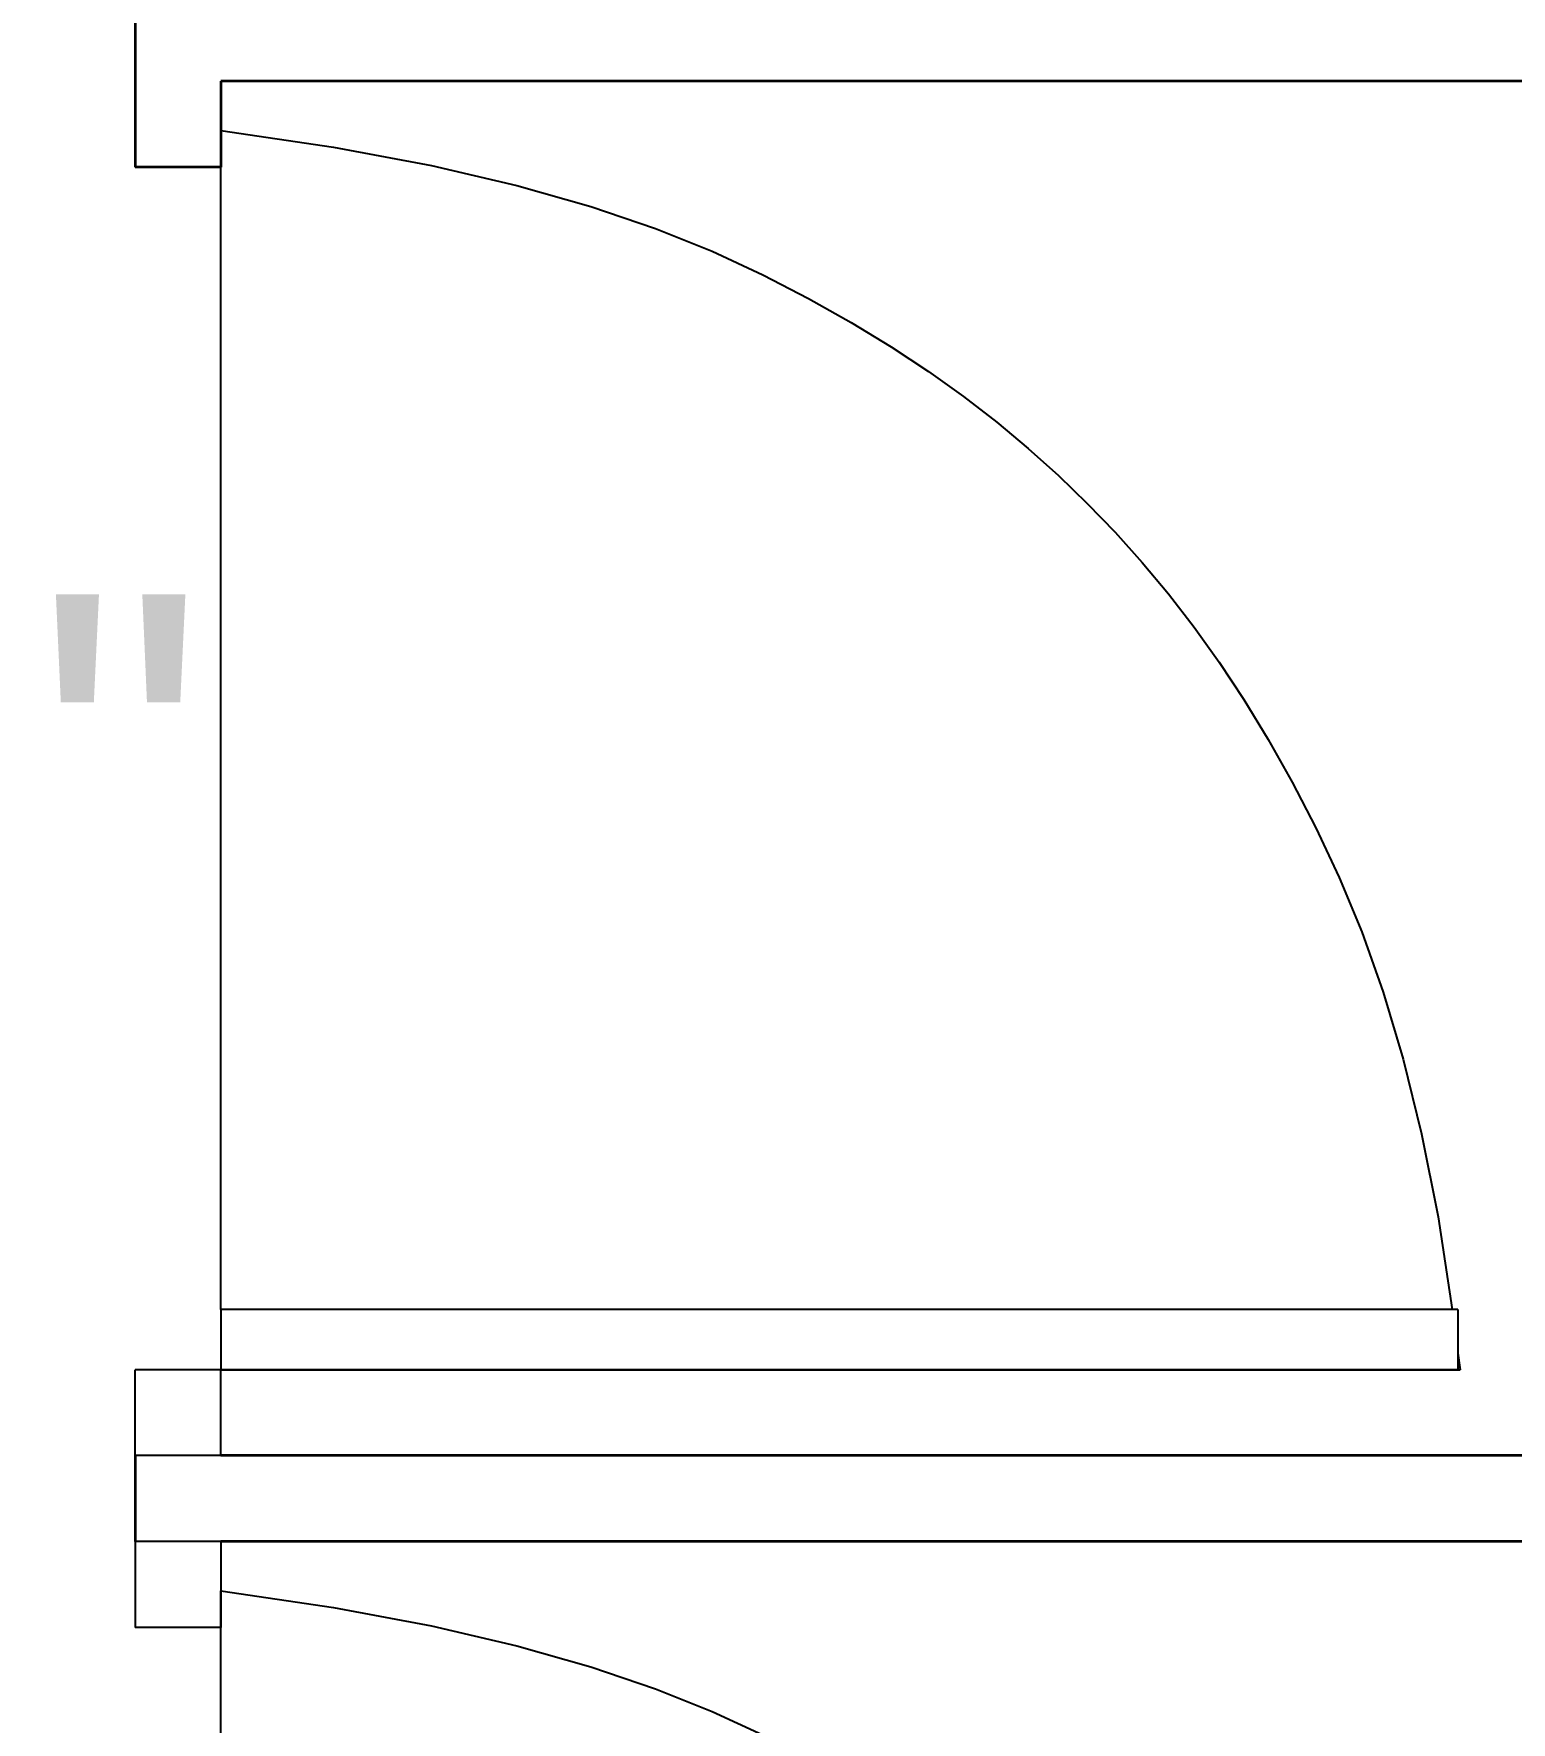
# Model space of a CAD drawing. Header units: millimetres. Extents: x 6923 to 14208, y 3430 to 4414.
# Drawn here: x 9077.92 to 9116.65, y 4236.79 to 4281.06 of the extents above; entities that cross this region are included whole.
import ezdxf

# ---------------------------------------------------------------- set-up
doc = ezdxf.new("R2010")
doc.units = ezdxf.units.MM
doc.layers.get('Defpoints').update_dxf_attribs({"color": 250})
for name, color, linetype, lineweight in [('dimension', 6, 'Continuous', 15), ('door', 104, 'Continuous', 25), ('wall', 160, 'Continuous', 35)]:
    doc.layers.add(name, color=color, linetype=linetype, lineweight=lineweight)
doc.styles.get("Standard").update_dxf_attribs({"font": 'arial.ttf'})
doc.dimstyles.new('1 to 8', dxfattribs={"dimscale": 96, "dimtxt": 0.09375, "dimasz": 0.09375, "dimexe": 0.09375, "dimexo": 0.09375, "dimgap": 0.015625, "dimtad": 0, "dimtih": 1, "dimtoh": 1, "dimdec": 0, "dimrnd": 0.09375, "dimzin": 3, "dimdsep": 46, "dimlunit": 4, "dimtxsty": 'Standard', "dimcen": 0.09375, "dimadec": 0, "dimazin": 0, "dimtfac": 1, "dimtdec": 0, "dimtofl": 0, "dimtmove": 0, "dimatfit": 3, "dimfxl": 0.09375, "dimfxlon": 1, "dimtolj": 1, "dimtzin": 0, "dimarcsym": 0})

# ---------------------------------------------------------------- blocks, each defined once
blk = doc.blocks.new('*D66')
at = {"layer": 'Defpoints', "color": 0, "transparency": 16777216}
for p in [(9082.823, 4279.815), (9069.909, 4243.783), (9082.823, 4243.783)]:
    blk.add_point(p, dxfattribs=at)
at = {"layer": 'dimension', "color": 0, "lineweight": -2, "transparency": 16777216}
for p, q in [((9073.823, 4279.815), (9060.909, 4279.815)), ((9069.909, 4270.815), (9069.909, 4267.897)), ((9069.909, 4252.783), (9069.909, 4255.701)), ((9073.823, 4243.783), (9060.909, 4243.783))]:
    blk.add_line(p, q, dxfattribs=at)
at = {"layer": 'dimension', "color": 0, "transparency": 16777216}
for points in [[(9068.409, 4270.815), (9071.409, 4270.815), (9069.909, 4279.815)], [(9068.409, 4252.783), (9071.409, 4252.783), (9069.909, 4243.783)]]:
    blk.add_solid(points, dxfattribs=at)
at = {"layer": 'dimension', "color": 0, "transparency": 16777216, "insert": (9069.909, 4261.799), "char_height": 9, "attachment_point": 5}
blk.add_mtext('\\A1;3\'-0"', dxfattribs=at)
blk = doc.blocks.new('*D74')
at = {"layer": 'Defpoints', "color": 0, "transparency": 16777216}
for p in [(9337.303, 4328.52), (8976.978, 4296.067), (9337.303, 4279.815)]:
    blk.add_point(p, dxfattribs=at)
at = {"layer": 'dimension', "color": 0, "lineweight": -2, "transparency": 16777216}
for p, q in [((8976.978, 4319.52), (8976.978, 4337.52)), ((9337.303, 4319.52), (9337.303, 4337.52)), ((8985.978, 4328.52), (9140.185, 4328.52)), ((9328.303, 4328.52), (9174.096, 4328.52))]:
    blk.add_line(p, q, dxfattribs=at)
at = {"layer": 'dimension', "color": 0, "transparency": 16777216}
for points in [[(8985.978, 4330.02), (8985.978, 4327.02), (8976.978, 4328.52)], [(9328.303, 4330.02), (9328.303, 4327.02), (9337.303, 4328.52)]]:
    blk.add_solid(points, dxfattribs=at)
at = {"layer": 'dimension', "color": 0, "transparency": 16777216, "insert": (9157.14, 4328.52), "char_height": 9, "attachment_point": 5}
blk.add_mtext('\\A1;30\'-0"', dxfattribs=at)

msp = doc.modelspace()

# ---------------------------------------------------------------- linework, layer by layer
at = {"layer": 'door'}
for p, q in [((9082.823, 4247.611), (9082.823, 4278.522)), ((9115.253, 4247.611), (9082.823, 4247.611)), ((9082.823, 4247.611), (9082.823, 4246.035)), ((9115.253, 4247.611), (9115.253, 4246.035)), ((9115.253, 4246.473), (9115.31, 4246.035)), ((9080.571, 4243.783), (9080.571, 4246.035)), ((9082.823, 4246.035), (9080.571, 4246.035)), ((9082.823, 4243.783), (9082.823, 4246.035)), ((9115.253, 4246.035), (9082.823, 4246.035)), ((9082.823, 4246.035), (9115.31, 4246.035)), ((9082.823, 4243.783), (9080.571, 4243.783)), ((9080.571, 4241.531), (9080.571, 4239.279)), ((9082.823, 4241.531), (9080.571, 4241.531)), ((9082.823, 4241.531), (9082.823, 4239.279)), ((9082.823, 4209.327), (9082.823, 4240.237)), ((9082.823, 4239.279), (9080.571, 4239.279))]:
    msp.add_line(p, q, dxfattribs=at)
for points in [[(9082.823, 4278.522), (9085.773, 4278.083), (9088.345, 4277.602), (9090.581, 4277.083), (9092.524, 4276.533), (9094.218, 4275.956), (9095.705, 4275.357), (9097.028, 4274.744), (9098.229, 4274.12), (9099.346, 4273.49), (9100.392, 4272.854), (9101.372, 4272.207), (9102.294, 4271.549), (9103.164, 4270.876), (9103.99, 4270.186), (9104.778, 4269.477), (9105.534, 4268.745), (9106.266, 4267.989), (9106.975, 4267.201), (9107.665, 4266.375), (9108.338, 4265.505), (9108.996, 4264.583), (9109.642, 4263.603), (9110.279, 4262.558), (9110.909, 4261.441), (9111.532, 4260.242), (9112.143, 4258.941), (9112.733, 4257.513), (9113.295, 4255.933), (9113.821, 4254.177), (9114.303, 4252.221), (9114.733, 4250.04), (9115.103, 4247.611)], [(9082.823, 4240.237), (9085.773, 4239.799), (9088.345, 4239.317), (9090.581, 4238.799), (9092.524, 4238.248), (9094.218, 4237.671), (9095.705, 4237.073), (9097.028, 4236.459)]]:
    msp.add_lwpolyline(points, dxfattribs=at)
at = {"layer": 'wall'}
for p, q in [((9080.571, 4282.067), (9080.571, 4277.563)), ((9148.132, 4279.815), (9082.823, 4279.815)), ((9082.823, 4279.815), (9082.823, 4277.563)), ((9082.823, 4277.563), (9080.571, 4277.563)), ((9080.571, 4243.783), (9080.571, 4241.531)), ((9123.93, 4243.783), (9082.823, 4243.783)), ((9148.132, 4241.531), (9082.823, 4241.531))]:
    msp.add_line(p, q, dxfattribs=at)

# ---------------------------------------------------------------- dimensions: what is measured, and where the dimension line sits
at = {"layer": 'dimension', "color": 219, "true_color": 0x642165}
dim = msp.add_linear_dim(base=(9337.303, 4328.52), p1=(8976.978, 4296.067), p2=(9337.303, 4279.815), dimstyle='1 to 8', dxfattribs=at)
dim.commit()
dim.dimension.update_dxf_attribs({"geometry": '*D74', "text_midpoint": (9157.14, 4328.52)})
dim = msp.add_linear_dim(base=(9069.909, 4243.783), p1=(9082.823, 4279.815), p2=(9082.823, 4243.783), angle=90, dimstyle='1 to 8', dxfattribs=at)
dim.commit()
dim.dimension.update_dxf_attribs({"geometry": '*D66', "text_midpoint": (9069.909, 4261.799)})

doc.saveas('drawing.dxf')
